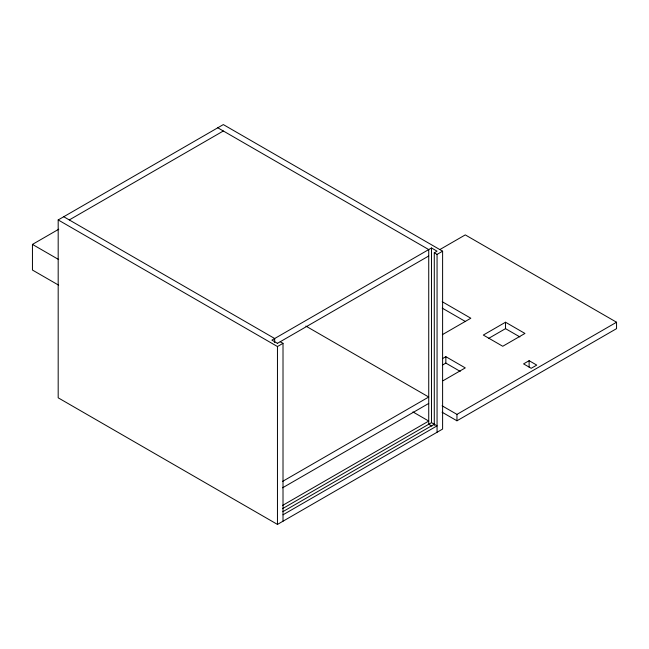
<?xml version="1.0" encoding="UTF-8"?>
<svg xmlns="http://www.w3.org/2000/svg" width="649" height="649" viewBox="0 0 649 649"><rect width="100%" height="100%" fill="white"/><g stroke="black" fill="none" stroke-linecap="round" stroke-linejoin="round"><path stroke-width="0.97" d="M58.183 219.938L223.329 124.584L442.61 251.187L442.61 429.062L277.456 524.416L58.183 397.813L58.183 219.938L277.456 346.534L283.013 343.329L283.013 521.212M69.281 219.938L223.329 130.993M58.661 285.179L32.45 270.049L32.45 244.405L58.759 229.219M434.286 425.444L434.286 252.786L437.061 251.187L431.504 247.975L271.907 340.125L277.456 343.329M277.31 343.418L428.729 255.99M439.844 249.573L465.276 234.897L616.55 322.228L616.55 328.645L456.953 420.787L442.083 412.204M434.286 252.786L437.061 254.392L442.61 251.187M442.358 334.665L470.825 318.229L442.204 301.696M442.431 358.662L445.847 356.682L465.276 367.902L443.072 380.72M505.522 322.228L483.318 335.054L502.748 346.266L524.952 333.448L505.522 322.228L505.522 328.645L488.446 338.502M442.431 365.071L445.847 363.099L460.206 371.39M282.558 481.404L428.729 397.018L305.841 326.066M282.558 487.813L428.729 403.427M529.113 360.69L523.565 363.894L531.198 368.308L536.747 365.095L529.113 360.69L529.113 367.099M282.558 505.441L428.729 421.055L412.934 411.928M282.558 508.646L431.504 422.653L437.061 425.858L283.013 514.803M282.859 511.68L434.286 424.259M442.083 405.795L456.953 414.378L616.55 322.228M217.78 127.788L428.729 249.581L428.729 424.259L431.901 426.093M505.522 328.645L519.881 336.936M442.204 308.113L465.625 321.628M63.732 216.734L274.681 338.518L274.681 342.558M280.23 341.723L283.013 343.329M32.45 244.405L58.661 259.543M456.953 414.378L456.953 420.787M445.847 356.682L445.847 363.099M437.061 254.392L437.061 432.266M431.504 247.975L431.504 422.653M277.456 346.534L277.456 524.416"/></g></svg>
